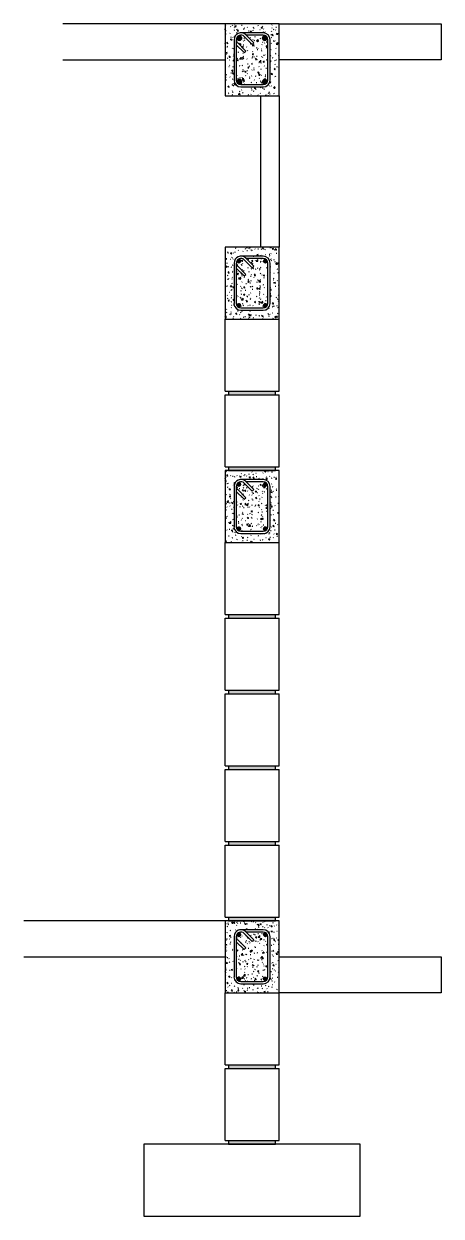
# Model space of a CAD drawing. Header units: metres. Extents: x 0.9 to 42, y -19 to 5.
# Drawn here: x 28.673 to 29.832, y -5.859 to -2.549 of the extents above; entities that cross this region are included whole.
import ezdxf

# ---------------------------------------------------------------- set-up
doc = ezdxf.new("R2010")
doc.units = ezdxf.units.M
doc.layers.add('Vistas', color=7, linetype='Continuous')

# ---------------------------------------------------------------- blocks, each defined once
blk = doc.blocks.new('Bloque')
h = blk.add_hatch(color=256)
h.dxf.hatch_style = 1
h.paths.add_polyline_path([(-0.065, 0.01), (-0.065, 0), (0.065, 0), (0.065, 0.01)])
for p, q in [((-0.075, 0.01), (-0.075, 0.21)), ((-0.075, 0.21), (0.075, 0.21)), ((0.075, 0.01), (0.075, 0.21)), ((-0.075, 0.01), (-0.065, 0.01)), ((-0.065, 0.01), (-0.065, 0)), ((-0.065, 0.01), (0.065, 0.01)), ((-0.065, 0), (0.065, 0)), ((0.065, 0), (0.065, 0.01)), ((0.065, 0.01), (0.075, 0.01))]:
    blk.add_line(p, q)
blk = doc.blocks.new('Solera Intermedia')
at = {"layer": 'Vistas'}
h = blk.add_hatch(dxfattribs=at)
h.set_pattern_fill('FP_1', color=256, scale=0.001, style=0, pattern_type=2)
h.set_pattern_definition([(50, (-27.032357, 14.390424), (0.0364365, -0.003187713), [0.00381, -0.04191]), (355, (-27.032357, 14.390424), (-0.00704845, 0.03821172), [0.003048, -0.033528]), (100.451, (-27.02932, 14.39016), (0.029388573, 0.035022944), [0.003238, -0.035618]), (46.184, (-27.032357, 14.400584), (0.054216056, -0.008408366), [0.005715, -0.062865]), (96.636, (-27.02784, 14.399883), (0.0474805, 0.04948544), [0.004857, -0.053427]), (351.184, (-27.032357, 14.400584), (0.04748106, 0.0494846), [0.004572, -0.050292]), (21, (-27.027277, 14.398044), (0.030322646, -0.020452802), [0.00381, -0.04191]), (326, (-27.027277, 14.398044), (0.012360696, 0.03683788), [0.003048, -0.033528]), (71.451, (-27.02475, 14.39634), (0.042683285, 0.016383894), [0.003238, -0.035618]), (37.5, (-27.032357, 14.390424), (0.000618067, 0.0169108196), [0.001676, -0.031445, 0.001676, -0.03236, -0.033655]), (37.5, (-27.032357, 14.390424), (0.000618067, 0.0169108196), [-0.067158, 0.001676, -0.031979]), (7.5, (-27.032357, 14.390424), (0.013364138, 0.020035779), [0.001676, -0.017729, 0.001676, -0.030683, -0.012827]), (7.5, (-27.032357, 14.390424), (0.013364138, 0.020035779), [-0.051765, 0.001676, -0.011151]), (327.5, (-27.043686, 14.390424), (0.027118159, -0.0011460587), [0.001676, -0.011024, 0.001676, -0.037948, -0.052578]), (327.5, (-27.043686, 14.390424), (0.027118159, -0.0011460587), [-0.052324, 0.001676, -0.050902]), (317.5, (-27.048766, 14.390424), (0.02962579, 0.00508507), [0.001676, -0.014834, 0.001676, -0.024638, -0.037338]), (317.5, (-27.048766, 14.390424), (0.02962579, 0.00508507), [-0.042824, 0.001676, -0.035662])])
h.paths.add_polyline_path([(-0.075, 0), (0.075, 0), (0.075, 0.2), (-0.075, 0.2), (-0.075, 0.0391)])
h.paths.add_polyline_path([(-0.022, 0.025), (-0.031, 0.025), (-0.0359, 0.0256), (-0.0405, 0.0276), (-0.0444, 0.0306), (-0.0474, 0.0345), (-0.0494, 0.0391), (-0.05, 0.044), (-0.05, 0.156), (-0.0494, 0.1609), (-0.0474, 0.1655), (-0.0444, 0.1694), (-0.0405, 0.1724), (-0.0359, 0.1744), (-0.031, 0.175), (0.0309, 0.175), (0.0359, 0.1744), (0.0405, 0.1724), (0.0444, 0.1694), (0.0474, 0.1655), (0.0494, 0.1609), (0.05, 0.156), (0.05, 0.044), (0.0494, 0.0391), (0.0474, 0.0345), (0.0444, 0.0306), (0.0405, 0.0276), (0.0359, 0.0256), (0.0309, 0.025), (0.005, 0.025)])
h.paths.add_polyline_path([(-0.0175, 0.0314), (0.0309, 0.0314), (0.0342, 0.0318), (0.0373, 0.0331), (0.0399, 0.0351), (0.0419, 0.0377), (0.0432, 0.0408), (0.0437, 0.044), (0.0437, 0.156), (0.0432, 0.1592), (0.0419, 0.1623), (0.0399, 0.1649), (0.0373, 0.1669), (0.0342, 0.1682), (0.0309, 0.1686), (-0.0167, 0.1686), (0.005, 0.147), (0.0005, 0.1425), (-0.022, 0.1649), (-0.0246, 0.1669), (-0.0277, 0.1682), (-0.031, 0.1686), (-0.0342, 0.1682), (-0.0373, 0.1669), (-0.0399, 0.1649), (-0.0419, 0.1623), (-0.0432, 0.1592), (-0.0437, 0.156), (-0.0432, 0.1527), (-0.0419, 0.1496), (-0.0399, 0.147), (-0.0175, 0.1245), (-0.022, 0.12), (-0.0437, 0.1417), (-0.0437, 0.044), (-0.0432, 0.0408), (-0.0419, 0.0377), (-0.0399, 0.0351), (-0.0373, 0.0331), (-0.0342, 0.0318), (-0.031, 0.0314), (-0.022, 0.0314)])
h = blk.add_hatch(color=256, dxfattribs=at)
edge = h.paths.add_edge_path()
edge.add_arc((-0.0366, 0.1616), 0.00476, 0, 360)
for points in [[(-0.0366, 0.1568), (-0.034, 0.1576), (-0.0322, 0.1596), (-0.0318, 0.1622), (-0.033, 0.1647), (-0.0352, 0.1661), (-0.0379, 0.1661), (-0.0402, 0.1647), (-0.0413, 0.1622), (-0.0409, 0.1596), (-0.0391, 0.1576)], [(0.0372, 0.1568), (0.0397, 0.158), (0.0411, 0.1602), (0.0411, 0.1629), (0.0397, 0.1652), (0.0372, 0.1663), (0.0346, 0.1659), (0.0326, 0.1641), (0.0318, 0.1616), (0.0326, 0.159), (0.0346, 0.1572)], [(-0.0366, 0.0337), (-0.034, 0.0344), (-0.0322, 0.0365), (-0.0318, 0.0391), (-0.033, 0.0416), (-0.0352, 0.043), (-0.0379, 0.043), (-0.0402, 0.0416), (-0.0413, 0.0391), (-0.0409, 0.0365), (-0.0391, 0.0344)], [(0.0359, 0.0337), (0.0385, 0.0341), (0.0406, 0.0359), (0.0413, 0.0384), (0.0406, 0.041), (0.0385, 0.0428), (0.0359, 0.0432), (0.0334, 0.042), (0.032, 0.0398), (0.032, 0.0371), (0.0334, 0.0348)]]:
    blk.add_hatch(color=256, dxfattribs=at).paths.add_polyline_path(points)
h = blk.add_hatch(color=256, dxfattribs=at)
edge = h.paths.add_edge_path()
edge.add_arc((0.0366, 0.1616), 0.00476, 0, 360)
h = blk.add_hatch(color=256, dxfattribs=at)
edge = h.paths.add_edge_path()
edge.add_arc((-0.0366, 0.0384), 0.00476, 0, 360)
h = blk.add_hatch(color=256, dxfattribs=at)
edge = h.paths.add_edge_path()
edge.add_arc((0.0366, 0.0384), 0.00476, 0, 360)
for p, q in [((0.075, 0.2), (-0.075, 0.2)), ((-0.075, 0.2), (-0.075, 0)), ((0.075, 0), (0.075, 0.2)), ((-0.0379, 0.1661), (-0.0402, 0.1647)), ((-0.0352, 0.1661), (-0.0379, 0.1661)), ((-0.033, 0.1647), (-0.0352, 0.1661)), ((0.0309, 0.175), (-0.031, 0.175)), ((0.005, 0.147), (-0.0175, 0.1694)), ((0.0309, 0.1686), (-0.0167, 0.1686)), ((0.0346, 0.1659), (0.0326, 0.1641)), ((0.0372, 0.1663), (0.0346, 0.1659)), ((0.0397, 0.1652), (0.0372, 0.1663)), ((-0.05, 0.156), (-0.05, 0.044)), ((-0.0437, 0.156), (-0.0437, 0.044)), ((-0.0437, 0.1417), (-0.022, 0.12)), ((-0.0402, 0.1647), (-0.0413, 0.1622)), ((-0.0413, 0.1622), (-0.0409, 0.1596)), ((-0.0409, 0.1596), (-0.0391, 0.1576)), ((-0.0399, 0.147), (-0.0175, 0.1245)), ((-0.0391, 0.1576), (-0.0366, 0.1568)), ((-0.0366, 0.1568), (-0.034, 0.1576)), ((-0.034, 0.1576), (-0.0322, 0.1596)), ((-0.0318, 0.1622), (-0.033, 0.1647)), ((-0.0322, 0.1596), (-0.0318, 0.1622)), ((0.0005, 0.1425), (-0.022, 0.1649)), ((0.005, 0.147), (0.0005, 0.1425)), ((0.0326, 0.1641), (0.0318, 0.1616)), ((0.0318, 0.1616), (0.0326, 0.159)), ((0.0326, 0.159), (0.0346, 0.1572)), ((0.0346, 0.1572), (0.0372, 0.1568)), ((0.0372, 0.1568), (0.0397, 0.158)), ((0.0411, 0.1629), (0.0397, 0.1652)), ((0.0397, 0.158), (0.0411, 0.1602)), ((0.0411, 0.1602), (0.0411, 0.1629)), ((0.0437, 0.044), (0.0437, 0.156)), ((0.05, 0.044), (0.05, 0.156)), ((-0.022, 0.12), (-0.0175, 0.1245)), ((-0.0402, 0.0416), (-0.0413, 0.0391)), ((-0.0413, 0.0391), (-0.0409, 0.0365)), ((-0.0409, 0.0365), (-0.0391, 0.0344)), ((-0.0379, 0.043), (-0.0402, 0.0416)), ((-0.0391, 0.0344), (-0.0366, 0.0337)), ((-0.0352, 0.043), (-0.0379, 0.043)), ((-0.0366, 0.0337), (-0.034, 0.0344)), ((-0.033, 0.0416), (-0.0352, 0.043)), ((-0.034, 0.0344), (-0.0322, 0.0365)), ((-0.0318, 0.0391), (-0.033, 0.0416)), ((-0.0322, 0.0365), (-0.0318, 0.0391)), ((0.0334, 0.042), (0.032, 0.0398)), ((0.032, 0.0398), (0.032, 0.0371)), ((0.032, 0.0371), (0.0334, 0.0348)), ((0.0359, 0.0432), (0.0334, 0.042)), ((0.0334, 0.0348), (0.0359, 0.0337)), ((0.0385, 0.0428), (0.0359, 0.0432)), ((0.0359, 0.0337), (0.0385, 0.0341)), ((0.0406, 0.041), (0.0385, 0.0428)), ((0.0385, 0.0341), (0.0406, 0.0359)), ((0.0413, 0.0384), (0.0406, 0.041)), ((0.0406, 0.0359), (0.0413, 0.0384)), ((-0.075, 0), (0.075, 0)), ((-0.031, 0.0314), (0.0309, 0.0314)), ((-0.031, 0.025), (0.0309, 0.025))]:
    blk.add_line(p, q, dxfattribs=at)
for centre in [(-0.0366, 0.1616), (0.0366, 0.1616), (-0.0366, 0.0384), (0.0366, 0.0384)]:
    blk.add_circle(centre, 0.00476, dxfattribs=at)
for centre, radius, start, end in [((-0.031, 0.156), 0.019, 45, 180), ((-0.031, 0.156), 0.0127, 45, 180), ((0.0309, 0.156), 0.019, 0, 90), ((0.0309, 0.156), 0.0127, 0, 90), ((-0.031, 0.156), 0.0127, 180, 225), ((-0.031, 0.044), 0.0191, 180, 270), ((-0.031, 0.044), 0.0127, 180, 270), ((0.0309, 0.044), 0.0127, 270, 0), ((0.0309, 0.044), 0.019, 270, 0)]:
    blk.add_arc(centre, radius, start, end, dxfattribs=at)
blk = doc.blocks.new('Solera corona')
at = {"layer": 'Vistas'}
h = blk.add_hatch(dxfattribs=at)
h.set_pattern_fill('FP_1', color=256, scale=0.001, style=0, pattern_type=2)
h.set_pattern_definition([(50, (-27.492357, 14.390424), (0.0364365, -0.003187713), [0.00381, -0.04191]), (355, (-27.492357, 14.390424), (-0.00704845, 0.03821172), [0.003048, -0.033528]), (100.451, (-27.48932, 14.39016), (0.029388573, 0.035022944), [0.003238, -0.035618]), (46.184, (-27.492357, 14.400584), (0.054216056, -0.008408366), [0.005715, -0.062865]), (96.636, (-27.48784, 14.399883), (0.0474805, 0.04948544), [0.004857, -0.053427]), (351.184, (-27.492357, 14.400584), (0.04748106, 0.0494846), [0.004572, -0.050292]), (21, (-27.487277, 14.398044), (0.030322646, -0.020452802), [0.00381, -0.04191]), (326, (-27.487277, 14.398044), (0.012360696, 0.03683788), [0.003048, -0.033528]), (71.451, (-27.48475, 14.39634), (0.042683285, 0.016383894), [0.003238, -0.035618]), (37.5, (-27.492357, 14.390424), (0.000618067, 0.0169108196), [0.001676, -0.031445, 0.001676, -0.03236, -0.033655]), (37.5, (-27.492357, 14.390424), (0.000618067, 0.0169108196), [-0.067158, 0.001676, -0.031979]), (7.5, (-27.492357, 14.390424), (0.013364138, 0.020035779), [0.001676, -0.017729, 0.001676, -0.030683, -0.012827]), (7.5, (-27.492357, 14.390424), (0.013364138, 0.020035779), [-0.051765, 0.001676, -0.011151]), (327.5, (-27.503686, 14.390424), (0.027118159, -0.0011460587), [0.001676, -0.011024, 0.001676, -0.037948, -0.052578]), (327.5, (-27.503686, 14.390424), (0.027118159, -0.0011460587), [-0.052324, 0.001676, -0.050902]), (317.5, (-27.508766, 14.390424), (0.02962579, 0.00508507), [0.001676, -0.014834, 0.001676, -0.024638, -0.037338]), (317.5, (-27.508766, 14.390424), (0.02962579, 0.00508507), [-0.042824, 0.001676, -0.035662])])
h.paths.add_polyline_path([(-0.075, 0), (0.075, 0), (0.075, 0.2), (-0.075, 0.2), (-0.075, 0.0391)])
h.paths.add_polyline_path([(0.031, 0.025), (-0.031, 0.025), (-0.0359, 0.0256), (-0.0405, 0.0276), (-0.0444, 0.0306), (-0.0474, 0.0345), (-0.0494, 0.0391), (-0.05, 0.044), (-0.05, 0.156), (-0.0494, 0.1609), (-0.0474, 0.1655), (-0.0444, 0.1694), (-0.0405, 0.1724), (-0.0359, 0.1744), (-0.031, 0.175), (0.031, 0.175), (0.0359, 0.1744), (0.0405, 0.1724), (0.0444, 0.1694), (0.0474, 0.1655), (0.0494, 0.1609), (0.05, 0.156), (0.05, 0.044), (0.0494, 0.0391), (0.0474, 0.0345), (0.0444, 0.0306), (0.0405, 0.0276), (0.0359, 0.0256), (0.0342, 0.0254)])
h.paths.add_polyline_path([(0.0096, 0.0314), (0.031, 0.0314), (0.0342, 0.0318), (0.0373, 0.0331), (0.0399, 0.0351), (0.0419, 0.0377), (0.0432, 0.0408), (0.0436, 0.044), (0.0436, 0.156), (0.0432, 0.1592), (0.0419, 0.1623), (0.0399, 0.1649), (0.0373, 0.1669), (0.0342, 0.1682), (0.031, 0.1686), (-0.0167, 0.1686), (0.005, 0.147), (0.0005, 0.1425), (-0.022, 0.1649), (-0.0246, 0.1669), (-0.0277, 0.1682), (-0.031, 0.1686), (-0.0342, 0.1682), (-0.0373, 0.1669), (-0.0399, 0.1649), (-0.0419, 0.1623), (-0.0432, 0.1592), (-0.0437, 0.156), (-0.0432, 0.1527), (-0.0419, 0.1496), (-0.0399, 0.147), (-0.0175, 0.1245), (-0.022, 0.12), (-0.0437, 0.1417), (-0.0437, 0.044), (-0.0432, 0.0408), (-0.0419, 0.0377), (-0.0399, 0.0351), (-0.0373, 0.0331), (-0.0342, 0.0318), (-0.031, 0.0314), (0.005, 0.0314)])
for points in [[(-0.0354, 0.1541), (-0.0323, 0.1549), (-0.0299, 0.1573), (-0.0291, 0.1604), (-0.0299, 0.1636), (-0.0323, 0.1659), (-0.0354, 0.1668), (-0.0386, 0.1659), (-0.0409, 0.1636), (-0.0418, 0.1604), (-0.0409, 0.1573), (-0.0386, 0.1549)], [(0.0354, 0.1541), (0.0386, 0.1549), (0.0409, 0.1573), (0.0418, 0.1604), (0.0409, 0.1636), (0.0386, 0.1659), (0.0354, 0.1668), (0.0323, 0.1659), (0.0299, 0.1636), (0.0291, 0.1604), (0.0299, 0.1573), (0.0323, 0.1549)], [(-0.0354, 0.0332), (-0.0323, 0.0341), (-0.0299, 0.0364), (-0.0291, 0.0396), (-0.0299, 0.0427), (-0.0323, 0.0451), (-0.0354, 0.0459), (-0.0386, 0.0451), (-0.0409, 0.0427), (-0.0418, 0.0396), (-0.0409, 0.0364), (-0.0386, 0.0341)], [(0.0354, 0.0332), (0.0386, 0.0341), (0.0409, 0.0364), (0.0418, 0.0396), (0.0409, 0.0427), (0.0386, 0.0451), (0.0354, 0.0459), (0.0323, 0.0451), (0.0299, 0.0427), (0.0291, 0.0396), (0.0299, 0.0364), (0.0323, 0.0341)]]:
    blk.add_hatch(color=256, dxfattribs=at).paths.add_polyline_path(points)
h = blk.add_hatch(color=256, dxfattribs=at)
edge = h.paths.add_edge_path()
edge.add_arc((-0.0354, 0.1604), 0.00635, 0, 360)
h = blk.add_hatch(color=256, dxfattribs=at)
edge = h.paths.add_edge_path()
edge.add_arc((0.0354, 0.1604), 0.00635, 0, 360)
h = blk.add_hatch(color=256, dxfattribs=at)
edge = h.paths.add_edge_path()
edge.add_arc((-0.0354, 0.0396), 0.00635, 0, 360)
h = blk.add_hatch(color=256, dxfattribs=at)
edge = h.paths.add_edge_path()
edge.add_arc((0.0354, 0.0396), 0.00635, 0, 360)
for p, q in [((0.075, 0.2), (-0.075, 0.2)), ((-0.075, 0.2), (-0.075, 0)), ((0.075, 0), (0.075, 0.2)), ((-0.0386, 0.1659), (-0.0409, 0.1636)), ((-0.0354, 0.1668), (-0.0386, 0.1659)), ((-0.0323, 0.1659), (-0.0354, 0.1668)), ((-0.0299, 0.1636), (-0.0323, 0.1659)), ((0.031, 0.175), (-0.031, 0.175)), ((0.005, 0.147), (-0.0175, 0.1694)), ((0.031, 0.1686), (-0.0167, 0.1686)), ((0.0323, 0.1659), (0.0299, 0.1636)), ((0.0354, 0.1668), (0.0323, 0.1659)), ((0.0386, 0.1659), (0.0354, 0.1668)), ((0.0409, 0.1636), (0.0386, 0.1659)), ((-0.05, 0.156), (-0.05, 0.044)), ((-0.0437, 0.156), (-0.0437, 0.044)), ((-0.0437, 0.1417), (-0.022, 0.12)), ((-0.0409, 0.1636), (-0.0418, 0.1604)), ((-0.0418, 0.1604), (-0.0409, 0.1573)), ((-0.0409, 0.1573), (-0.0386, 0.1549)), ((-0.0399, 0.147), (-0.0175, 0.1245)), ((-0.0386, 0.1549), (-0.0354, 0.1541)), ((-0.0354, 0.1541), (-0.0323, 0.1549)), ((-0.0323, 0.1549), (-0.0299, 0.1573)), ((-0.0291, 0.1604), (-0.0299, 0.1636)), ((-0.0299, 0.1573), (-0.0291, 0.1604)), ((0.0005, 0.1425), (-0.022, 0.1649)), ((0.005, 0.147), (0.0005, 0.1425)), ((0.0299, 0.1636), (0.0291, 0.1604)), ((0.0291, 0.1604), (0.0299, 0.1573)), ((0.0299, 0.1573), (0.0323, 0.1549)), ((0.0323, 0.1549), (0.0354, 0.1541)), ((0.0354, 0.1541), (0.0386, 0.1549)), ((0.0386, 0.1549), (0.0409, 0.1573)), ((0.0418, 0.1604), (0.0409, 0.1636)), ((0.0409, 0.1573), (0.0418, 0.1604)), ((0.0436, 0.044), (0.0436, 0.156)), ((0.05, 0.044), (0.05, 0.156)), ((-0.022, 0.12), (-0.0175, 0.1245)), ((-0.0409, 0.0427), (-0.0418, 0.0396)), ((-0.0418, 0.0396), (-0.0409, 0.0364)), ((-0.0386, 0.0451), (-0.0409, 0.0427)), ((-0.0409, 0.0364), (-0.0386, 0.0341)), ((-0.0354, 0.0459), (-0.0386, 0.0451)), ((-0.0386, 0.0341), (-0.0354, 0.0332)), ((-0.0323, 0.0451), (-0.0354, 0.0459)), ((-0.0354, 0.0332), (-0.0323, 0.0341)), ((-0.0299, 0.0427), (-0.0323, 0.0451)), ((-0.0323, 0.0341), (-0.0299, 0.0364)), ((-0.0291, 0.0396), (-0.0299, 0.0427)), ((-0.0299, 0.0364), (-0.0291, 0.0396)), ((0.0299, 0.0427), (0.0291, 0.0396)), ((0.0291, 0.0396), (0.0299, 0.0364)), ((0.0323, 0.0451), (0.0299, 0.0427)), ((0.0299, 0.0364), (0.0323, 0.0341)), ((0.0354, 0.0459), (0.0323, 0.0451)), ((0.0323, 0.0341), (0.0354, 0.0332)), ((0.0386, 0.0451), (0.0354, 0.0459)), ((0.0354, 0.0332), (0.0386, 0.0341)), ((0.0409, 0.0427), (0.0386, 0.0451)), ((0.0386, 0.0341), (0.0409, 0.0364)), ((0.0418, 0.0396), (0.0409, 0.0427)), ((0.0409, 0.0364), (0.0418, 0.0396)), ((-0.075, 0), (0.075, 0)), ((-0.031, 0.0314), (0.031, 0.0314)), ((-0.031, 0.025), (0.031, 0.025))]:
    blk.add_line(p, q, dxfattribs=at)
for centre in [(-0.0354, 0.1604), (0.0354, 0.1604), (-0.0354, 0.0396), (0.0354, 0.0396)]:
    blk.add_circle(centre, 0.00635, dxfattribs=at)
for centre, radius, start, end in [((-0.031, 0.156), 0.019, 45, 180), ((-0.031, 0.156), 0.0127, 45, 180), ((0.031, 0.156), 0.0191, 0, 90), ((0.031, 0.156), 0.0127, 0, 90), ((-0.031, 0.156), 0.0127, 180, 225), ((-0.031, 0.044), 0.019, 180, 270), ((-0.031, 0.044), 0.0127, 180, 270), ((0.031, 0.044), 0.0127, 270, 0), ((0.031, 0.044), 0.0191, 270, 0)]:
    blk.add_arc(centre, radius, start, end, dxfattribs=at)

msp = doc.modelspace()

# ---------------------------------------------------------------- linework, layer by layer
for p, q in [((29.23164, -2.549), (28.78164, -2.549)), ((29.38164, -2.549), (29.83164, -2.549)), ((29.83164, -2.549), (29.83164, -2.649)), ((28.78164, -2.649), (29.23164, -2.649)), ((29.83164, -2.649), (29.38164, -2.649)), ((29.33084, -3.169), (29.33084, -2.749)), ((29.33084, -2.749), (29.38164, -2.749)), ((29.38164, -2.749), (29.38164, -3.169)), ((29.38164, -3.169), (29.33084, -3.169)), ((29.23164, -5.039), (28.67312, -5.039)), ((28.67312, -5.139), (29.23164, -5.139)), ((29.38164, -5.139), (29.83164, -5.139)), ((29.83164, -5.139), (29.83164, -5.239)), ((29.83164, -5.239), (29.38164, -5.239))]:
    msp.add_line(p, q)
msp.add_lwpolyline([(29.00664, -5.659), (29.00664, -5.859), (29.60664, -5.859), (29.60664, -5.659), (29.30664, -5.659)], close=True)

# ---------------------------------------------------------------- block references
for name, p in [('Solera corona', (29.30664, -2.749)), ('Solera Intermedia', (29.30664, -3.369)), ('Bloque', (29.30664, -3.579)), ('Bloque', (29.30664, -3.789)), ('Solera Intermedia', (29.30664, -3.989)), ('Bloque', (29.30664, -4.199)), ('Bloque', (29.30664, -4.409)), ('Bloque', (29.30664, -4.619)), ('Bloque', (29.30664, -4.829)), ('Bloque', (29.30664, -5.039)), ('Solera Intermedia', (29.30664, -5.239)), ('Bloque', (29.30664, -5.449)), ('Bloque', (29.30664, -5.659))]:
    msp.add_blockref(name, p)

doc.saveas('drawing.dxf')
